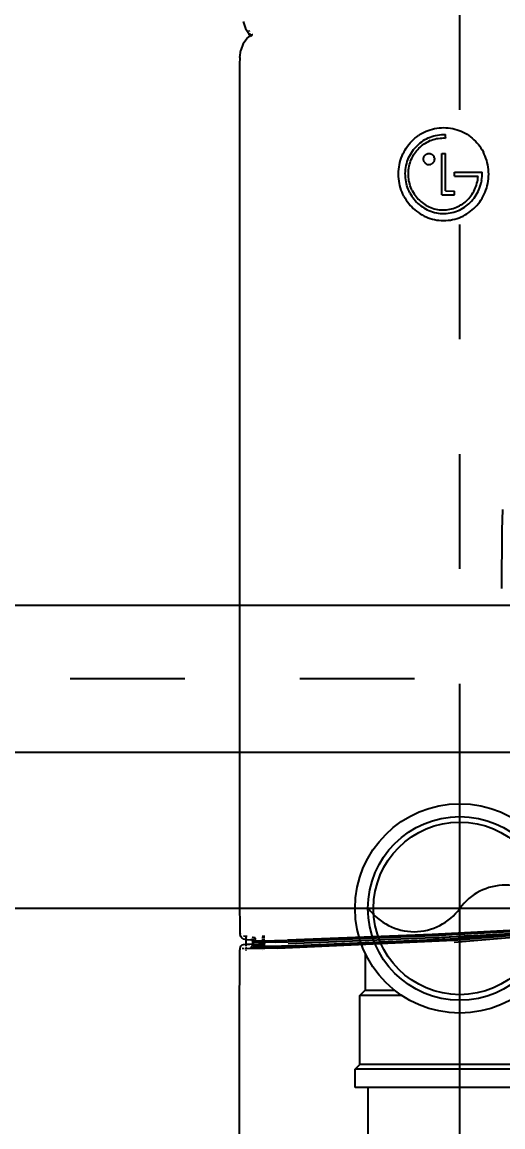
# Model space of a CAD drawing. Extents: x 41.9 to 126, y -21.3 to 38.1.
# Drawn here: x 94.647 to 95.065, y -12.669 to -11.707 of the extents above; entities that cross this region are included whole.
import ezdxf

# ---------------------------------------------------------------- set-up
doc = ezdxf.new("R2010")
doc.units = 0
for name, pattern in [('(_DASHED_)', [0.3, 0.2, -0.1]), ('AGUA_FRIA', [1000, 1000, 0]), ('DASHDOT2', [0.5, 0.25, -0.125, 0, -0.125]), ('ESGOTO_PRIMARIO', [1000, 1000, 0])]:
    doc.linetypes.add(name, pattern=pattern)
doc.layers.get('0').update_dxf_attribs({"linetype": 'CONTINUOUS'})
doc.layers.get('Defpoints').update_dxf_attribs({"linetype": 'CONTINUOUS'})
for name, color, linetype in [('ARQUITETURA_R07', 8, 'CONTINUOUS'), ('CONEXAO-PVC_SOLDAVEL_BRANCO', 84, 'CONTINUOUS'), ('LINHA_CENTRAL', 5, 'CONTINUOUS'), ('LINHA_EIXO', 8, 'DASHDOT2'), ('LISTAGEM_TEXTO', 7, 'CONTINUOUS'), ('TRACADO_INTERNO_CNX', 7, 'CONTINUOUS'), ('TUBO-PVC_SOLDAVEL_BRANCO', 84, 'CONTINUOUS'), ('TUBO-PVC_SOLDAVEL_MARROM', 162, 'CONTINUOUS'), ('US_dimension', 7, 'CONTINUOUS')]:
    doc.layers.add(name, color=color, linetype=linetype)
doc.styles.add('ARIAL', font='arial.ttf')
doc.dimstyles.new('1_25 A.F', dxfattribs={"dimscale": 0, "dimtxt": 0.2, "dimasz": 0.1, "dimexe": 0.05, "dimexo": 0.05, "dimgap": -0.045, "dimtad": 1, "dimlfac": 0.25, "dimzin": 5, "dimdsep": 46, "dimtxsty": 'ARIAL', "dimcen": 0, "dimclrd": 256, "dimclre": 256, "dimclrt": 256, "dimadec": 0, "dimazin": 0, "dimtfac": 1, "dimtmove": 2, "dimatfit": 3, "dimfxl": 0.08, "dimtolj": 1, "dimtzin": 1, "dimlwd": -1, "dimlwe": -1, "dimarcsym": 0})

# ---------------------------------------------------------------- blocks, each defined once
blk = doc.blocks.new('VISTAS')
at = {"layer": 'ARQUITETURA_R07'}
for p, q in [((0.16497, -0.3004), (0.16544, -0.30186)), ((0.16544, -0.30186), (0.16622, -0.30299)), ((0.16622, -0.30299), (0.16626, -0.30299)), ((0.16623, -0.30222), (0.16624, -0.30252)), ((0.16626, -0.30299), (0.16641, -0.30312)), ((0.16626, -0.30299), (0.16627, -0.30312)), ((0.16637, -0.30336), (0.16627, -0.30312)), ((0.16634, -0.30312), (0.16641, -0.30312)), ((0.16651, -0.30312), (0.16641, -0.30312)), ((0.16641, -0.30312), (0.1667, -0.30334)), ((0.16684, -0.30312), (0.16688, -0.30312)), ((0.16495, -0.30519), (0.16448, -0.30664)), ((0.16495, -0.30519), (0.16574, -0.30405)), ((0.16574, -0.30405), (0.16646, -0.30352)), ((0.16637, -0.30367), (0.16634, -0.30369)), ((0.16637, -0.30336), (0.16646, -0.30352)), ((0.16637, -0.30367), (0.16654, -0.30351)), ((0.16646, -0.30352), (0.16654, -0.30351)), ((0.16654, -0.30351), (0.1667, -0.30334)), ((0.16672, -0.30341), (0.16654, -0.30351)), ((0.16662, -0.30374), (0.16657, -0.30367)), ((0.1667, -0.30334), (0.16676, -0.3033)), ((0.16675, -0.30338), (0.16672, -0.30341)), ((0.16679, -0.30341), (0.16692, -0.3035)), ((0.16692, -0.30322), (0.16697, -0.3032)), ((0.16698, -0.30328), (0.16701, -0.30327)), ((0.16706, -0.30326), (0.16701, -0.30327)), ((0.16424, -0.30821), (0.16448, -0.30664)), ((0.16424, -0.30821), (0.16416, -0.30968)), ((0.16416, -0.30968), (0.16418, -0.49125)), ((0.20352, -0.32494), (0.20393, -0.3247)), ((0.20393, -0.3247), (0.20436, -0.32448)), ((0.20436, -0.32448), (0.20479, -0.32427)), ((0.20479, -0.32427), (0.20524, -0.32409)), ((0.20524, -0.32409), (0.20569, -0.32393)), ((0.20569, -0.32393), (0.20616, -0.3238)), ((0.20616, -0.3238), (0.20664, -0.32369)), ((0.20664, -0.32369), (0.20712, -0.3236)), ((0.20712, -0.3236), (0.20761, -0.32353)), ((0.20761, -0.32353), (0.20811, -0.32349)), ((0.20811, -0.32349), (0.20861, -0.32348)), ((0.20861, -0.32348), (0.20912, -0.32349)), ((0.20912, -0.32349), (0.20961, -0.32353)), ((0.20961, -0.32353), (0.21011, -0.3236)), ((0.21011, -0.3236), (0.21059, -0.32369)), ((0.21059, -0.32369), (0.21106, -0.3238)), ((0.21106, -0.3238), (0.21153, -0.32393)), ((0.21153, -0.32393), (0.21198, -0.32409)), ((0.21198, -0.32409), (0.21243, -0.32427)), ((0.21243, -0.32427), (0.21286, -0.32448)), ((0.21286, -0.32448), (0.21329, -0.3247)), ((0.21329, -0.3247), (0.2137, -0.32494)), ((0.20074, -0.32754), (0.20103, -0.32716)), ((0.20103, -0.32716), (0.20134, -0.32679)), ((0.20134, -0.32679), (0.20167, -0.32644)), ((0.20167, -0.32644), (0.20201, -0.32611)), ((0.20201, -0.32611), (0.20237, -0.32579)), ((0.20237, -0.32579), (0.20274, -0.32549)), ((0.20274, -0.32549), (0.20314, -0.32523)), ((0.20289, -0.32735), (0.20319, -0.32706)), ((0.20352, -0.32494), (0.20314, -0.32523)), ((0.20319, -0.32706), (0.20351, -0.3268)), ((0.20351, -0.3268), (0.20384, -0.32655)), ((0.20384, -0.32655), (0.20418, -0.32631)), ((0.20406, -0.32724), (0.20436, -0.32702)), ((0.20418, -0.32631), (0.20453, -0.32609)), ((0.20436, -0.32702), (0.20467, -0.32683)), ((0.20453, -0.32609), (0.2049, -0.32589)), ((0.20467, -0.32683), (0.20499, -0.32664)), ((0.2049, -0.32589), (0.20527, -0.32571)), ((0.20499, -0.32664), (0.20532, -0.32647)), ((0.20527, -0.32571), (0.20566, -0.32555)), ((0.20532, -0.32647), (0.20565, -0.32632)), ((0.20565, -0.32632), (0.20534, -0.32649)), ((0.20565, -0.32632), (0.206, -0.32619)), ((0.20566, -0.32555), (0.20605, -0.3254)), ((0.206, -0.32619), (0.20635, -0.32607)), ((0.20605, -0.3254), (0.20645, -0.32528)), ((0.20635, -0.32607), (0.20671, -0.32597)), ((0.20645, -0.32528), (0.20686, -0.32518)), ((0.20671, -0.32597), (0.20707, -0.32588)), ((0.20686, -0.32518), (0.20727, -0.32509)), ((0.20707, -0.32588), (0.20745, -0.32582)), ((0.20727, -0.32509), (0.2077, -0.32503)), ((0.20745, -0.32582), (0.20782, -0.32577)), ((0.2077, -0.32503), (0.20812, -0.32499)), ((0.20782, -0.32577), (0.2082, -0.32575)), ((0.20812, -0.32499), (0.20856, -0.32498)), ((0.2082, -0.32575), (0.20859, -0.32574)), ((0.20856, -0.32498), (0.20899, -0.32498)), ((0.20859, -0.32574), (0.20899, -0.32578)), ((0.20899, -0.32564), (0.20899, -0.32498)), ((0.20899, -0.32564), (0.20899, -0.32578)), ((0.2137, -0.32494), (0.2141, -0.32521)), ((0.2141, -0.32521), (0.21448, -0.32549)), ((0.21448, -0.32549), (0.21485, -0.32579)), ((0.21485, -0.32579), (0.21521, -0.32611)), ((0.21521, -0.32611), (0.21555, -0.32644)), ((0.21555, -0.32644), (0.21587, -0.32679)), ((0.21587, -0.32679), (0.21618, -0.32716)), ((0.21618, -0.32716), (0.21647, -0.32754)), ((0.19956, -0.32966), (0.19976, -0.32921)), ((0.19976, -0.32921), (0.19998, -0.32877)), ((0.19998, -0.32877), (0.20021, -0.32835)), ((0.20021, -0.32835), (0.20047, -0.32794)), ((0.20047, -0.32794), (0.20074, -0.32754)), ((0.20117, -0.3297), (0.20137, -0.32933)), ((0.20137, -0.32933), (0.20158, -0.32897)), ((0.20158, -0.32897), (0.20181, -0.32862)), ((0.20181, -0.32862), (0.20206, -0.32828)), ((0.20189, -0.32975), (0.20208, -0.32943)), ((0.20206, -0.32828), (0.20232, -0.32795)), ((0.20208, -0.32943), (0.20228, -0.32911)), ((0.20228, -0.32911), (0.2025, -0.32881)), ((0.20232, -0.32795), (0.2026, -0.32764)), ((0.2025, -0.32881), (0.20273, -0.32851)), ((0.2026, -0.32764), (0.20289, -0.32735)), ((0.20273, -0.32851), (0.20297, -0.32823)), ((0.20297, -0.32823), (0.20322, -0.32796)), ((0.20322, -0.32796), (0.20349, -0.32771)), ((0.20349, -0.32771), (0.20377, -0.32747)), ((0.20377, -0.32747), (0.20406, -0.32724)), ((0.20443, -0.32965), (0.20447, -0.3296)), ((0.20447, -0.3296), (0.2045, -0.32955)), ((0.2045, -0.32955), (0.20454, -0.32951)), ((0.20454, -0.32951), (0.20458, -0.32947)), ((0.20458, -0.32947), (0.20462, -0.32943)), ((0.20462, -0.32943), (0.20466, -0.32939)), ((0.20466, -0.32939), (0.20471, -0.32935)), ((0.20471, -0.32935), (0.20475, -0.32932)), ((0.20475, -0.32932), (0.2048, -0.32929)), ((0.2048, -0.32929), (0.20485, -0.32926)), ((0.20485, -0.32926), (0.2049, -0.32923)), ((0.2049, -0.32923), (0.20496, -0.3292)), ((0.20496, -0.3292), (0.20501, -0.32918)), ((0.20501, -0.32918), (0.20507, -0.32916)), ((0.20507, -0.32916), (0.20512, -0.32915)), ((0.20512, -0.32915), (0.20518, -0.32913)), ((0.20518, -0.32913), (0.20524, -0.32912)), ((0.20524, -0.32912), (0.2053, -0.32911)), ((0.2053, -0.32911), (0.20536, -0.32911)), ((0.20536, -0.32911), (0.20542, -0.32911)), ((0.20542, -0.32911), (0.20548, -0.32911)), ((0.20548, -0.32911), (0.20554, -0.32911)), ((0.20554, -0.32911), (0.2056, -0.32912)), ((0.2056, -0.32912), (0.20566, -0.32913)), ((0.20566, -0.32913), (0.20572, -0.32915)), ((0.20572, -0.32915), (0.20577, -0.32916)), ((0.20577, -0.32916), (0.20583, -0.32918)), ((0.20583, -0.32918), (0.20588, -0.3292)), ((0.20588, -0.3292), (0.20594, -0.32923)), ((0.20594, -0.32923), (0.20599, -0.32926)), ((0.20599, -0.32926), (0.20604, -0.32929)), ((0.20604, -0.32929), (0.20609, -0.32932)), ((0.20609, -0.32932), (0.20613, -0.32935)), ((0.20613, -0.32935), (0.20618, -0.32939)), ((0.20618, -0.32939), (0.20622, -0.32943)), ((0.20622, -0.32943), (0.20626, -0.32947)), ((0.20626, -0.32947), (0.2063, -0.32951)), ((0.2063, -0.32951), (0.20634, -0.32955)), ((0.20634, -0.32955), (0.20637, -0.3296)), ((0.20637, -0.3296), (0.20641, -0.32965)), ((0.2082, -0.3381), (0.20824, -0.32909)), ((0.20824, -0.32909), (0.20904, -0.32909)), ((0.20902, -0.33727), (0.20904, -0.32909)), ((0.21647, -0.32754), (0.21674, -0.32794)), ((0.21674, -0.32794), (0.217, -0.32835)), ((0.217, -0.32835), (0.21725, -0.3288)), ((0.21746, -0.32923), (0.21725, -0.3288)), ((0.21766, -0.32968), (0.21746, -0.32923)), ((0.1989, -0.33205), (0.19899, -0.33155)), ((0.19899, -0.33155), (0.1991, -0.33107)), ((0.1991, -0.33107), (0.19923, -0.33059)), ((0.19923, -0.33059), (0.19938, -0.33012)), ((0.19938, -0.33012), (0.19956, -0.32966)), ((0.20038, -0.33216), (0.20046, -0.33172)), ((0.20046, -0.33172), (0.20057, -0.3313)), ((0.20057, -0.3313), (0.20069, -0.33089)), ((0.20069, -0.33089), (0.20083, -0.33048)), ((0.20083, -0.33048), (0.20099, -0.33009)), ((0.20099, -0.33009), (0.20117, -0.3297)), ((0.20103, -0.33229), (0.2011, -0.33191)), ((0.2011, -0.33191), (0.20119, -0.33153)), ((0.20119, -0.33153), (0.2013, -0.33115)), ((0.2013, -0.33115), (0.20142, -0.33079)), ((0.20142, -0.33079), (0.20156, -0.33044)), ((0.20156, -0.33044), (0.20172, -0.33009)), ((0.20172, -0.33009), (0.20189, -0.32975)), ((0.20423, -0.33021), (0.20424, -0.33015)), ((0.20423, -0.33027), (0.20423, -0.33021)), ((0.20423, -0.33033), (0.20423, -0.33027)), ((0.20423, -0.3304), (0.20423, -0.33033)), ((0.20423, -0.33046), (0.20423, -0.3304)), ((0.20424, -0.33052), (0.20423, -0.33046)), ((0.20424, -0.33015), (0.20425, -0.33009)), ((0.20425, -0.33058), (0.20424, -0.33052)), ((0.20425, -0.33009), (0.20427, -0.33003)), ((0.20427, -0.33064), (0.20425, -0.33058)), ((0.20427, -0.33003), (0.20428, -0.32997)), ((0.20428, -0.3307), (0.20427, -0.33064)), ((0.20428, -0.32997), (0.2043, -0.32991)), ((0.2043, -0.33076), (0.20428, -0.3307)), ((0.2043, -0.32991), (0.20432, -0.32986)), ((0.20432, -0.33081), (0.2043, -0.33076)), ((0.20432, -0.32986), (0.20435, -0.3298)), ((0.20434, -0.33087), (0.20432, -0.33081)), ((0.20436, -0.3309), (0.20434, -0.33087)), ((0.20435, -0.3298), (0.20437, -0.32975)), ((0.20436, -0.3309), (0.20439, -0.33095)), ((0.20437, -0.32975), (0.2044, -0.3297)), ((0.20439, -0.33095), (0.20442, -0.331)), ((0.2044, -0.3297), (0.20443, -0.32965)), ((0.20442, -0.331), (0.20445, -0.33105)), ((0.20445, -0.33105), (0.20449, -0.33109)), ((0.20449, -0.33109), (0.20453, -0.33114)), ((0.20453, -0.33114), (0.20456, -0.33118)), ((0.20456, -0.33118), (0.2046, -0.33122)), ((0.20462, -0.33124), (0.2046, -0.33122)), ((0.20465, -0.33126), (0.20462, -0.33124)), ((0.20465, -0.33126), (0.20469, -0.3313)), ((0.20469, -0.3313), (0.20474, -0.33133)), ((0.20474, -0.33133), (0.20478, -0.33137)), ((0.2048, -0.33138), (0.20478, -0.33137)), ((0.20484, -0.33139), (0.2048, -0.33138)), ((0.20484, -0.33139), (0.20489, -0.33142)), ((0.20489, -0.33142), (0.20493, -0.33145)), ((0.20495, -0.33147), (0.20493, -0.33145)), ((0.20498, -0.33148), (0.20495, -0.33147)), ((0.20495, -0.33147), (0.20501, -0.33149)), ((0.20505, -0.33148), (0.20501, -0.33149)), ((0.20505, -0.33148), (0.20511, -0.3315)), ((0.20511, -0.3315), (0.20517, -0.33151)), ((0.20517, -0.33151), (0.20523, -0.33153)), ((0.20523, -0.33153), (0.20528, -0.33153)), ((0.20528, -0.33153), (0.20535, -0.33154)), ((0.20535, -0.33154), (0.20541, -0.33154)), ((0.20541, -0.33154), (0.20548, -0.33156)), ((0.20553, -0.33153), (0.20548, -0.33156)), ((0.20553, -0.33153), (0.20559, -0.33153)), ((0.20559, -0.33153), (0.20565, -0.33151)), ((0.20565, -0.33151), (0.2057, -0.3315)), ((0.2057, -0.3315), (0.20577, -0.33151)), ((0.20583, -0.33149), (0.20577, -0.33151)), ((0.20587, -0.33144), (0.20583, -0.33149)), ((0.20587, -0.33144), (0.20592, -0.33142)), ((0.20592, -0.33142), (0.20597, -0.33139)), ((0.20597, -0.33139), (0.20602, -0.33136)), ((0.20602, -0.33136), (0.20607, -0.33133)), ((0.20607, -0.33133), (0.20613, -0.33132)), ((0.20618, -0.33128), (0.20613, -0.33132)), ((0.20618, -0.33128), (0.20621, -0.33122)), ((0.20621, -0.33125), (0.20618, -0.33128)), ((0.20621, -0.33122), (0.20625, -0.33118)), ((0.20625, -0.33118), (0.20629, -0.33114)), ((0.20629, -0.33114), (0.20633, -0.33109)), ((0.20633, -0.33109), (0.20636, -0.33105)), ((0.20636, -0.33105), (0.20639, -0.331)), ((0.20639, -0.331), (0.20644, -0.33097)), ((0.20641, -0.32965), (0.20644, -0.3297)), ((0.20644, -0.33097), (0.20642, -0.331)), ((0.20644, -0.3297), (0.20647, -0.32975)), ((0.20647, -0.33092), (0.20644, -0.33097)), ((0.20648, -0.32978), (0.20647, -0.32975)), ((0.20649, -0.33087), (0.20647, -0.33092)), ((0.20648, -0.32978), (0.20651, -0.32983)), ((0.20652, -0.33081), (0.20649, -0.33087)), ((0.20653, -0.32989), (0.20651, -0.32983)), ((0.20654, -0.33076), (0.20652, -0.33081)), ((0.20655, -0.32995), (0.20653, -0.32989)), ((0.20656, -0.3307), (0.20654, -0.33076)), ((0.20656, -0.33001), (0.20655, -0.32995)), ((0.20658, -0.33006), (0.20656, -0.33001)), ((0.20657, -0.33064), (0.20656, -0.3307)), ((0.20659, -0.33058), (0.20657, -0.33064)), ((0.20658, -0.33006), (0.20659, -0.33009)), ((0.20659, -0.33009), (0.2066, -0.33015)), ((0.20659, -0.33054), (0.2066, -0.33049)), ((0.20659, -0.33054), (0.20659, -0.33058)), ((0.2066, -0.33015), (0.2066, -0.33021)), ((0.2066, -0.33021), (0.20661, -0.33027)), ((0.2066, -0.33038), (0.20661, -0.3303)), ((0.20661, -0.33043), (0.2066, -0.33038)), ((0.20661, -0.33043), (0.2066, -0.33046)), ((0.2066, -0.33049), (0.20661, -0.33043)), ((0.2066, -0.33046), (0.2066, -0.33049)), ((0.20661, -0.33027), (0.20661, -0.3303)), ((0.21783, -0.33014), (0.21766, -0.32968)), ((0.21799, -0.33061), (0.21783, -0.33014)), ((0.21812, -0.33109), (0.21799, -0.33061)), ((0.21823, -0.33158), (0.21812, -0.33109)), ((0.21831, -0.33207), (0.21823, -0.33158)), ((0.19878, -0.33359), (0.1988, -0.33307)), ((0.1988, -0.33411), (0.19878, -0.33359)), ((0.1988, -0.33307), (0.19884, -0.33256)), ((0.19883, -0.33462), (0.1988, -0.33411)), ((0.19884, -0.33256), (0.1989, -0.33205)), ((0.20026, -0.33349), (0.20028, -0.33304)), ((0.20027, -0.33394), (0.20026, -0.33349)), ((0.2003, -0.33439), (0.20027, -0.33394)), ((0.20028, -0.33304), (0.20032, -0.33259)), ((0.20035, -0.33483), (0.2003, -0.33439)), ((0.20032, -0.33259), (0.20038, -0.33216)), ((0.20093, -0.33349), (0.20094, -0.33309)), ((0.20093, -0.33389), (0.20093, -0.33349)), ((0.20096, -0.33428), (0.20093, -0.33389)), ((0.20094, -0.33309), (0.20097, -0.33269)), ((0.201, -0.33467), (0.20096, -0.33428)), ((0.20097, -0.33269), (0.20103, -0.33229)), ((0.21095, -0.33402), (0.21095, -0.33321)), ((0.21095, -0.33321), (0.21698, -0.33321)), ((0.211, -0.33404), (0.21095, -0.33402)), ((0.211, -0.33404), (0.21611, -0.33404)), ((0.21603, -0.33484), (0.21608, -0.33445)), ((0.21608, -0.33445), (0.21611, -0.33404)), ((0.21693, -0.33453), (0.21697, -0.33409)), ((0.21697, -0.33409), (0.21698, -0.33364)), ((0.21698, -0.33364), (0.21698, -0.33321)), ((0.21838, -0.33258), (0.21831, -0.33207)), ((0.21837, -0.33465), (0.21841, -0.33413)), ((0.21841, -0.33309), (0.21838, -0.33258)), ((0.21843, -0.33361), (0.21841, -0.33309)), ((0.21841, -0.33413), (0.21843, -0.33361)), ((0.1989, -0.33513), (0.19883, -0.33462)), ((0.19898, -0.33563), (0.1989, -0.33513)), ((0.19909, -0.33612), (0.19898, -0.33563)), ((0.19922, -0.3366), (0.19909, -0.33612)), ((0.19938, -0.33707), (0.19922, -0.3366)), ((0.20042, -0.33526), (0.20035, -0.33483)), ((0.20051, -0.33569), (0.20042, -0.33526)), ((0.20062, -0.3361), (0.20051, -0.33569)), ((0.20075, -0.33651), (0.20062, -0.3361)), ((0.2009, -0.33691), (0.20075, -0.33651)), ((0.20106, -0.33505), (0.201, -0.33467)), ((0.20114, -0.33543), (0.20106, -0.33505)), ((0.20124, -0.3358), (0.20114, -0.33543)), ((0.20135, -0.33617), (0.20124, -0.3358)), ((0.20148, -0.33652), (0.20135, -0.33617)), ((0.20163, -0.33687), (0.20148, -0.33652)), ((0.21533, -0.33705), (0.21549, -0.3367)), ((0.21549, -0.3367), (0.21563, -0.33635)), ((0.21563, -0.33635), (0.21576, -0.33598)), ((0.21576, -0.33598), (0.21586, -0.33561)), ((0.21586, -0.33561), (0.21595, -0.33523)), ((0.21595, -0.33523), (0.21603, -0.33484)), ((0.21628, -0.33703), (0.21643, -0.33663)), ((0.21643, -0.33663), (0.21657, -0.33623)), ((0.21657, -0.33623), (0.21669, -0.33582)), ((0.21669, -0.33582), (0.21681, -0.3354)), ((0.21687, -0.33497), (0.21681, -0.3354)), ((0.21687, -0.33497), (0.21693, -0.33453)), ((0.21783, -0.33709), (0.21798, -0.33662)), ((0.21798, -0.33662), (0.21811, -0.33614)), ((0.21811, -0.33614), (0.21822, -0.33565)), ((0.21822, -0.33565), (0.21831, -0.33515)), ((0.21831, -0.33515), (0.21837, -0.33465)), ((0.19955, -0.33752), (0.19938, -0.33707)), ((0.19975, -0.33797), (0.19955, -0.33752)), ((0.19996, -0.33841), (0.19975, -0.33797)), ((0.19996, -0.33841), (0.20021, -0.33885)), ((0.20021, -0.33885), (0.20047, -0.33926)), ((0.20107, -0.3373), (0.2009, -0.33691)), ((0.20124, -0.33766), (0.20107, -0.3373)), ((0.20124, -0.33766), (0.20145, -0.33802)), ((0.20145, -0.33802), (0.20167, -0.33838)), ((0.20179, -0.33721), (0.20163, -0.33687)), ((0.20167, -0.33838), (0.2019, -0.33872)), ((0.20179, -0.33721), (0.20198, -0.33756)), ((0.2019, -0.33872), (0.20216, -0.33905)), ((0.20198, -0.33756), (0.20217, -0.33788)), ((0.20216, -0.33905), (0.20242, -0.33937)), ((0.20217, -0.33788), (0.20238, -0.33819)), ((0.20238, -0.33819), (0.2026, -0.33849)), ((0.2026, -0.33849), (0.20284, -0.33877)), ((0.20284, -0.33877), (0.20308, -0.33905)), ((0.20308, -0.33905), (0.20334, -0.33931)), ((0.2082, -0.3381), (0.21094, -0.3381)), ((0.20902, -0.33727), (0.21094, -0.33729)), ((0.21094, -0.3381), (0.21094, -0.33729)), ((0.21355, -0.33944), (0.21382, -0.33918)), ((0.21382, -0.33918), (0.21408, -0.33891)), ((0.21408, -0.33891), (0.21432, -0.33863)), ((0.21432, -0.33863), (0.21455, -0.33834)), ((0.21455, -0.33834), (0.21477, -0.33803)), ((0.2147, -0.33948), (0.21497, -0.33917)), ((0.21477, -0.33803), (0.21497, -0.33771)), ((0.21497, -0.33771), (0.21516, -0.33739)), ((0.21497, -0.33917), (0.21523, -0.33884)), ((0.21516, -0.33739), (0.21533, -0.33705)), ((0.21523, -0.33884), (0.21547, -0.3385)), ((0.21547, -0.3385), (0.2157, -0.33815)), ((0.2157, -0.33815), (0.21591, -0.33778)), ((0.21591, -0.33778), (0.2161, -0.33741)), ((0.2161, -0.33741), (0.21628, -0.33703)), ((0.21674, -0.33926), (0.217, -0.33885)), ((0.217, -0.33885), (0.21723, -0.33843)), ((0.21723, -0.33843), (0.21745, -0.33799)), ((0.21745, -0.33799), (0.21765, -0.33755)), ((0.21765, -0.33755), (0.21783, -0.33709)), ((0.20047, -0.33926), (0.20074, -0.33966)), ((0.20074, -0.33966), (0.20103, -0.34004)), ((0.20103, -0.34004), (0.20134, -0.34041)), ((0.20134, -0.34041), (0.20166, -0.34076)), ((0.20166, -0.34076), (0.202, -0.3411)), ((0.202, -0.3411), (0.20236, -0.34141)), ((0.20236, -0.34141), (0.20273, -0.34171)), ((0.20242, -0.33937), (0.20271, -0.33968)), ((0.20271, -0.33968), (0.203, -0.33997)), ((0.203, -0.33997), (0.20331, -0.34024)), ((0.20331, -0.34024), (0.20363, -0.3405)), ((0.20334, -0.33931), (0.20362, -0.33956)), ((0.20362, -0.33956), (0.2039, -0.3398)), ((0.20363, -0.3405), (0.20397, -0.34074)), ((0.2039, -0.3398), (0.2042, -0.34002)), ((0.20397, -0.34074), (0.20431, -0.34097)), ((0.2042, -0.34002), (0.2045, -0.34023)), ((0.20431, -0.34097), (0.20467, -0.34118)), ((0.2045, -0.34023), (0.20482, -0.34042)), ((0.20467, -0.34118), (0.20504, -0.34137)), ((0.20482, -0.34042), (0.20514, -0.3406)), ((0.20504, -0.34137), (0.20542, -0.34154)), ((0.20514, -0.3406), (0.20548, -0.34076)), ((0.20542, -0.34154), (0.20581, -0.34169)), ((0.20548, -0.34076), (0.20582, -0.34091)), ((0.20582, -0.34091), (0.20618, -0.34104)), ((0.20618, -0.34104), (0.20654, -0.34115)), ((0.20654, -0.34115), (0.20691, -0.34124)), ((0.20691, -0.34124), (0.20728, -0.34131)), ((0.20728, -0.34131), (0.20767, -0.34137)), ((0.20767, -0.34137), (0.20805, -0.3414)), ((0.20805, -0.3414), (0.20844, -0.34142)), ((0.20844, -0.34142), (0.20883, -0.34141)), ((0.20883, -0.34141), (0.20921, -0.34138)), ((0.20921, -0.34138), (0.20959, -0.34134)), ((0.20959, -0.34134), (0.20996, -0.34127)), ((0.20996, -0.34127), (0.21033, -0.34119)), ((0.21033, -0.34119), (0.21069, -0.34109)), ((0.21069, -0.34109), (0.21104, -0.34097)), ((0.21104, -0.34097), (0.21139, -0.34083)), ((0.21126, -0.34175), (0.21166, -0.3416)), ((0.21139, -0.34083), (0.21172, -0.34068)), ((0.21166, -0.3416), (0.21204, -0.34143)), ((0.21172, -0.34068), (0.21205, -0.34051)), ((0.21204, -0.34143), (0.21241, -0.34125)), ((0.21205, -0.34051), (0.21237, -0.34033)), ((0.21237, -0.34033), (0.21268, -0.34013)), ((0.21241, -0.34125), (0.21278, -0.34104)), ((0.21268, -0.34013), (0.21298, -0.33991)), ((0.21278, -0.34104), (0.21313, -0.34082)), ((0.21298, -0.33991), (0.21327, -0.33968)), ((0.21313, -0.34082), (0.21347, -0.34059)), ((0.21327, -0.33968), (0.21355, -0.33944)), ((0.21347, -0.34059), (0.21379, -0.34033)), ((0.21379, -0.34033), (0.21411, -0.34006)), ((0.21411, -0.34006), (0.21441, -0.33978)), ((0.21441, -0.33978), (0.2147, -0.33948)), ((0.21447, -0.34171), (0.21484, -0.34141)), ((0.21484, -0.34141), (0.2152, -0.3411)), ((0.2152, -0.3411), (0.21554, -0.34076)), ((0.21554, -0.34076), (0.21587, -0.34041)), ((0.21587, -0.34041), (0.21617, -0.34004)), ((0.21617, -0.34004), (0.21647, -0.33966)), ((0.21647, -0.33966), (0.21674, -0.33926)), ((0.20273, -0.34171), (0.20311, -0.342)), ((0.20311, -0.342), (0.20351, -0.34226)), ((0.20351, -0.34226), (0.20392, -0.3425)), ((0.20392, -0.3425), (0.20435, -0.34273)), ((0.20435, -0.34273), (0.20478, -0.34293)), ((0.20478, -0.34293), (0.20523, -0.34311)), ((0.20523, -0.34311), (0.20568, -0.34327)), ((0.20568, -0.34327), (0.20615, -0.34341)), ((0.20581, -0.34169), (0.2062, -0.34183)), ((0.20615, -0.34341), (0.20662, -0.34352)), ((0.2062, -0.34183), (0.20661, -0.34194)), ((0.20661, -0.34194), (0.20702, -0.34204)), ((0.20662, -0.34352), (0.2071, -0.34361)), ((0.20702, -0.34204), (0.20744, -0.34211)), ((0.2071, -0.34361), (0.20759, -0.34367)), ((0.20744, -0.34211), (0.20787, -0.34216)), ((0.20759, -0.34367), (0.20809, -0.34371)), ((0.20787, -0.34216), (0.2083, -0.34218)), ((0.20809, -0.34371), (0.2086, -0.34373)), ((0.2083, -0.34218), (0.20874, -0.34219)), ((0.2086, -0.34373), (0.2091, -0.34371)), ((0.20874, -0.34219), (0.20918, -0.34217)), ((0.2091, -0.34371), (0.2096, -0.34367)), ((0.20918, -0.34217), (0.20961, -0.34213)), ((0.2096, -0.34367), (0.21009, -0.34361)), ((0.20961, -0.34213), (0.21004, -0.34206)), ((0.21004, -0.34206), (0.21045, -0.34198)), ((0.21009, -0.34361), (0.21057, -0.34352)), ((0.21045, -0.34198), (0.21086, -0.34187)), ((0.21057, -0.34352), (0.21105, -0.34341)), ((0.21086, -0.34187), (0.21126, -0.34175)), ((0.21105, -0.34341), (0.21152, -0.34327)), ((0.21152, -0.34327), (0.21197, -0.34311)), ((0.21197, -0.34311), (0.21242, -0.34293)), ((0.21242, -0.34293), (0.21285, -0.34273)), ((0.21285, -0.34273), (0.21328, -0.3425)), ((0.21328, -0.3425), (0.21369, -0.34226)), ((0.21369, -0.34226), (0.21409, -0.342)), ((0.21409, -0.342), (0.21447, -0.34171)), ((0.2214, -0.40663), (0.22127, -0.41116)), ((0.22127, -0.41116), (0.22122, -0.42386)), ((0.16418, -0.49125), (0.16418, -0.49155)), ((0.16418, -0.49155), (0.16423, -0.49872)), ((0.23013, -0.49793), (0.20608, -0.49919)), ((0.24644, -0.49757), (0.21085, -0.5005)), ((0.24669, -0.49797), (0.21092, -0.50094)), ((0.24635, -0.49741), (0.21094, -0.50032)), ((0.16423, -0.49872), (0.16422, -0.49906)), ((0.16422, -0.49906), (0.1643, -0.49935)), ((0.16423, -0.49872), (0.16432, -0.49901)), ((0.16445, -0.49962), (0.1643, -0.49935)), ((0.16432, -0.49901), (0.16437, -0.49908)), ((0.16457, -0.49985), (0.16445, -0.49962)), ((0.16474, -0.50002), (0.16457, -0.49985)), ((0.16496, -0.50013), (0.16474, -0.50002)), ((0.16496, -0.50013), (0.1654, -0.50025)), ((0.16504, -0.4995), (0.1655, -0.49955)), ((0.1654, -0.50025), (0.16559, -0.50028)), ((0.1655, -0.49955), (0.16559, -0.49955)), ((0.16559, -0.49955), (0.16559, -0.49946)), ((0.16559, -0.49955), (0.1658, -0.49955)), ((0.16559, -0.49968), (0.16559, -0.49955)), ((0.16559, -0.49998), (0.16559, -0.49975)), ((0.16559, -0.50028), (0.16559, -0.50007)), ((0.16559, -0.50028), (0.1658, -0.50032)), ((0.16559, -0.50141), (0.16559, -0.50028)), ((0.1658, -0.50032), (0.16654, -0.50038)), ((0.16691, -0.50047), (0.16654, -0.50038)), ((0.16688, -0.50034), (0.16686, -0.50039)), ((0.16686, -0.50039), (0.16717, -0.50053)), ((0.16691, -0.50047), (0.16686, -0.50039)), ((0.16696, -0.50008), (0.1669, -0.50027)), ((0.16698, -0.50005), (0.16696, -0.50008)), ((0.16722, -0.49974), (0.16703, -0.49998)), ((0.1672, -0.50054), (0.16721, -0.50043)), ((0.16728, -0.50035), (0.16721, -0.50043)), ((0.16733, -0.49974), (0.16756, -0.50002)), ((0.16756, -0.50002), (0.16734, -0.50027)), ((0.16756, -0.50002), (0.16756, -0.50027)), ((0.16756, -0.50048), (0.16756, -0.50035)), ((0.16926, -0.4994), (0.16926, -0.49965)), ((0.16926, -0.49993), (0.16926, -0.49974)), ((0.16926, -0.50028), (0.16926, -0.50007)), ((0.16926, -0.50058), (0.16926, -0.50039)), ((0.16951, -0.49993), (0.16951, -0.49939)), ((0.16951, -0.50028), (0.16951, -0.50008)), ((0.16951, -0.50058), (0.16951, -0.50037)), ((0.17177, -0.50053), (0.17458, -0.50044)), ((0.21094, -0.50032), (0.17307, -0.50203)), ((0.20608, -0.49919), (0.17458, -0.50044)), ((0.17471, -0.5017), (0.21171, -0.50008)), ((0.20632, -0.49992), (0.17474, -0.50125)), ((0.20627, -0.49951), (0.17476, -0.5008)), ((0.23033, -0.49823), (0.20627, -0.49951)), ((0.20632, -0.49992), (0.2064, -0.49991)), ((0.2064, -0.49991), (0.21388, -0.49951)), ((0.21158, -0.49969), (0.2064, -0.49991)), ((0.21388, -0.49951), (0.21158, -0.49969)), ((0.22853, -0.49871), (0.21171, -0.50008)), ((0.21388, -0.49951), (0.22853, -0.49871)), ((0.16418, -0.51802), (0.16422, -0.50257)), ((0.16423, -0.50224), (0.16422, -0.50257)), ((0.16432, -0.50194), (0.16423, -0.50224)), ((0.16448, -0.50172), (0.16432, -0.50194)), ((0.1647, -0.50156), (0.16448, -0.50172)), ((0.16498, -0.50146), (0.1647, -0.50156)), ((0.16473, -0.50217), (0.16518, -0.50229)), ((0.1655, -0.50141), (0.16498, -0.50146)), ((0.16559, -0.50141), (0.1655, -0.50141)), ((0.16643, -0.50139), (0.16559, -0.50141)), ((0.16559, -0.50178), (0.16559, -0.50146)), ((0.16559, -0.50207), (0.16559, -0.50198)), ((0.16559, -0.50213), (0.16559, -0.50209)), ((0.16559, -0.50246), (0.16559, -0.5022)), ((0.16559, -0.50275), (0.16559, -0.50268)), ((0.16577, -0.50219), (0.16648, -0.50222)), ((0.16705, -0.50131), (0.16643, -0.50139)), ((0.16669, -0.50221), (0.16648, -0.50222)), ((0.16669, -0.50221), (0.16801, -0.50218)), ((0.16738, -0.50225), (0.16669, -0.50221)), ((0.16681, -0.502), (0.16693, -0.50168)), ((0.16681, -0.502), (0.16714, -0.50214)), ((0.16709, -0.50075), (0.16691, -0.50047)), ((0.16717, -0.50053), (0.16691, -0.50047)), ((0.16693, -0.50168), (0.16705, -0.50154)), ((0.16705, -0.50119), (0.16707, -0.50115)), ((0.16723, -0.50128), (0.16705, -0.50119)), ((0.16705, -0.50119), (0.16705, -0.50131)), ((0.16723, -0.50128), (0.16705, -0.50131)), ((0.16705, -0.50131), (0.16705, -0.50154)), ((0.16705, -0.50166), (0.16715, -0.50142)), ((0.16705, -0.50154), (0.16715, -0.50142)), ((0.16705, -0.50154), (0.16705, -0.50166)), ((0.16737, -0.50181), (0.16705, -0.50166)), ((0.16707, -0.50115), (0.16709, -0.50075)), ((0.16709, -0.50075), (0.1672, -0.50054)), ((0.16709, -0.50075), (0.16723, -0.50081)), ((0.16714, -0.50214), (0.16801, -0.50218)), ((0.16715, -0.50142), (0.16719, -0.50133)), ((0.16717, -0.50053), (0.1672, -0.50054)), ((0.16719, -0.50133), (0.16723, -0.50128)), ((0.16719, -0.50133), (0.16726, -0.50129)), ((0.1672, -0.50054), (0.16746, -0.50055)), ((0.16723, -0.50081), (0.16731, -0.50072)), ((0.16723, -0.50081), (0.16725, -0.50083)), ((0.16726, -0.50129), (0.16723, -0.50128)), ((0.16732, -0.50074), (0.16725, -0.50083)), ((0.16725, -0.50083), (0.16741, -0.5009)), ((0.16739, -0.50135), (0.16726, -0.50129)), ((0.16824, -0.50185), (0.16737, -0.50181)), ((0.16891, -0.50223), (0.16738, -0.50225)), ((0.16826, -0.50139), (0.16739, -0.50135)), ((0.16756, -0.5009), (0.16741, -0.5009)), ((0.16746, -0.50055), (0.16756, -0.50048)), ((0.16746, -0.50055), (0.16749, -0.50055)), ((0.16756, -0.50048), (0.16749, -0.50055)), ((0.16749, -0.50055), (0.16756, -0.50056)), ((0.16756, -0.50048), (0.16756, -0.50056)), ((0.16756, -0.50056), (0.16809, -0.50058)), ((0.16756, -0.50083), (0.16756, -0.5009)), ((0.16829, -0.50094), (0.16756, -0.5009)), ((0.16801, -0.50218), (0.16824, -0.50219)), ((0.16809, -0.50058), (0.16926, -0.50058)), ((0.16976, -0.50185), (0.16824, -0.50185)), ((0.16824, -0.50219), (0.16892, -0.50217)), ((0.16978, -0.50139), (0.16826, -0.50139)), ((0.16829, -0.50094), (0.16926, -0.50094)), ((0.16926, -0.50222), (0.16891, -0.50223)), ((0.16892, -0.50217), (0.1692, -0.50217)), ((0.1692, -0.50217), (0.16926, -0.50217)), ((0.16926, -0.50058), (0.16951, -0.50058)), ((0.16926, -0.50094), (0.16926, -0.50082)), ((0.16926, -0.50094), (0.16951, -0.50093)), ((0.16926, -0.50217), (0.16926, -0.50194)), ((0.16926, -0.50217), (0.16951, -0.50216)), ((0.16926, -0.50239), (0.16926, -0.50222)), ((0.1693, -0.50222), (0.16926, -0.50222)), ((0.16926, -0.50265), (0.16926, -0.5026)), ((0.16951, -0.50058), (0.16961, -0.50058)), ((0.16951, -0.50093), (0.16951, -0.50087)), ((0.16951, -0.50093), (0.1698, -0.50093)), ((0.16951, -0.50216), (0.16951, -0.50189)), ((0.16951, -0.50216), (0.17043, -0.50213)), ((0.16951, -0.50238), (0.16951, -0.50222)), ((0.16961, -0.50058), (0.17177, -0.50053)), ((0.17191, -0.50179), (0.16976, -0.50185)), ((0.17196, -0.50089), (0.1698, -0.50093)), ((0.17043, -0.50213), (0.17167, -0.50212)), ((0.17108, -0.50217), (0.17044, -0.50219)), ((0.17167, -0.50212), (0.17108, -0.50217)), ((0.17167, -0.50212), (0.17169, -0.50211)), ((0.17169, -0.50211), (0.1727, -0.50211)), ((0.17471, -0.5017), (0.17191, -0.50179)), ((0.17196, -0.50089), (0.17476, -0.5008)), ((0.21085, -0.5005), (0.17253, -0.50227)), ((0.1727, -0.50211), (0.17288, -0.50204)), ((0.17307, -0.50203), (0.17288, -0.50204)), ((0.17307, -0.50203), (0.1838, -0.50162)), ((0.16418, -0.51807), (0.16418, -0.51802)), ((0.16418, -1.02829), (0.16418, -0.51807))]:
    blk.add_line(p, q, dxfattribs=at)
blk = doc.blocks.new('*U66', base_point=(23.02971, -10.98532))
for p, q in [((23.04871, -10.96352), (23.0475, -10.96473)), ((23.06371, -10.96352), (23.04871, -10.96352)), ((23.06471, -10.96252), (23.06371, -10.96352)), ((23.06871, -10.96252), (23.06471, -10.96252)), ((23.06871, -10.96252), (23.06871, -11.00812)), ((23.03949, -10.96472), (23.04751, -10.96472)), ((23.03949, -11.00592), (23.04751, -11.00592)), ((23.04871, -11.00712), (23.0475, -11.00591)), ((23.06371, -11.00712), (23.04871, -11.00712)), ((23.06471, -11.00812), (23.06371, -11.00712)), ((23.06871, -11.00812), (23.06471, -11.00812))]:
    blk.add_line(p, q)
for radius in [0.0228, 0.02, 0.0188]:
    blk.add_circle((23.02971, -10.98532), radius)
for centre, start, end in [((23.03693, -10.97539), 126.0047, 233.9953), ((23.0225, -10.99526), 306.0047, 53.9953)]:
    blk.add_arc(centre, 0.01228, start, end)
at = {"layer": 'LINHA_CENTRAL'}
for p, q in [((23.02971, -10.94845), (23.02971, -11.02219)), ((23.08241, -10.98532), (22.99285, -10.98532))]:
    blk.add_line(p, q, dxfattribs=at)
at = {"layer": 'TRACADO_INTERNO_CNX'}
for p, q in [((23.04871, -10.97272), (23.04871, -10.96352)), ((23.06371, -10.96352), (23.06371, -11.00712)), ((23.06471, -10.96252), (23.06471, -11.00812)), ((23.0475, -10.96473), (23.0475, -10.97106)), ((23.04871, -10.99792), (23.04871, -11.00712)), ((23.0475, -11.00591), (23.0475, -10.99959))]:
    blk.add_line(p, q, dxfattribs=at)
blk = doc.blocks.new('*D118')
at = {"layer": 'Defpoints', "color": 0, "transparency": 16777216}
for p in [(95.02788, -12.47892), (94.44137, -15.67892), (95.02788, -15.67892)]:
    blk.add_point(p, dxfattribs=at)
at = {"layer": 'US_dimension', "transparency": 16777216}
for p, q in [((94.97788, -12.47892), (94.39137, -12.47892)), ((94.44137, -12.57892), (94.44137, -15.57892)), ((94.39637, -13.85909), (94.10214, -13.85909)), ((94.10214, -13.85909), (94.10214, -14.29875)), ((94.39637, -14.29875), (94.39637, -13.85909)), ((94.10214, -14.29875), (94.39637, -14.29875)), ((94.97788, -15.67892), (94.39137, -15.67892))]:
    blk.add_line(p, q, dxfattribs=at)
for points in [[(94.4247, -12.57892), (94.45803, -12.57892), (94.44137, -12.47892)], [(94.4247, -15.57892), (94.45803, -15.57892), (94.44137, -15.67892)]]:
    blk.add_solid(points, dxfattribs=at)
at = {"layer": 'US_dimension', "transparency": 16777216, "insert": (94.24925, -14.07892), "char_height": 0.2, "attachment_point": 5, "rotation": 90, "style": 'ARIAL'}
blk.add_mtext('\\A1;.80', dxfattribs=at)

msp = doc.modelspace()

# ---------------------------------------------------------------- linework, layer by layer
at = {"layer": 'LINHA_EIXO', "linetype": '(_DASHED_)', "ltscale": 0.5}
for p, q in [((95.02788, -15.38316), (95.02788, 2.88269)), ((101.78853, -12.27892), (89.12158, -12.27892))]:
    msp.add_line(p, q, dxfattribs=at)
at = {"layer": 'TUBO-PVC_SOLDAVEL_BRANCO', "linetype": 'ESGOTO_PRIMARIO'}
msp.add_lwpolyline([(95.02788, -12.63492), (94.94788, -12.63492), (94.94788, -12.71041), (95.02788, -12.71041), (95.10788, -12.71041), (95.10788, -12.63492)], close=True, dxfattribs=at)
at = {"layer": 'TUBO-PVC_SOLDAVEL_MARROM', "linetype": 'AGUA_FRIA'}
msp.add_lwpolyline([(91.12966, -12.27892), (91.12966, -12.34292), (95.98053, -12.34292), (95.98053, -12.27892), (95.98053, -12.21492), (91.12966, -12.21492)], close=True, dxfattribs=at)

# ---------------------------------------------------------------- block references
at = {"layer": 'CONEXAO-PVC_SOLDAVEL_BRANCO', "xscale": 4, "yscale": 4, "zscale": 4, "rotation": 270}
msp.add_blockref('*U66', (95.02788, -12.47892), dxfattribs=at)
at = {"layer": 'LISTAGEM_TEXTO', "xscale": 4, "yscale": 4, "zscale": 4}
msp.add_blockref('VISTAS', (94.17935, -10.50483), dxfattribs=at)

# ---------------------------------------------------------------- dimensions: what is measured, and where the dimension line sits
at = {"layer": 'US_dimension'}
dim = msp.add_linear_dim(base=(94.44137, -15.67892), p1=(95.02788, -12.47892), p2=(95.02788, -15.67892), angle=90, dimstyle='1_25 A.F', override={"dimscale": 1}, dxfattribs=at)
dim.commit()
dim.dimension.update_dxf_attribs({"geometry": '*D118', "text_midpoint": (94.24925, -14.07892)})

doc.saveas('drawing.dxf')
